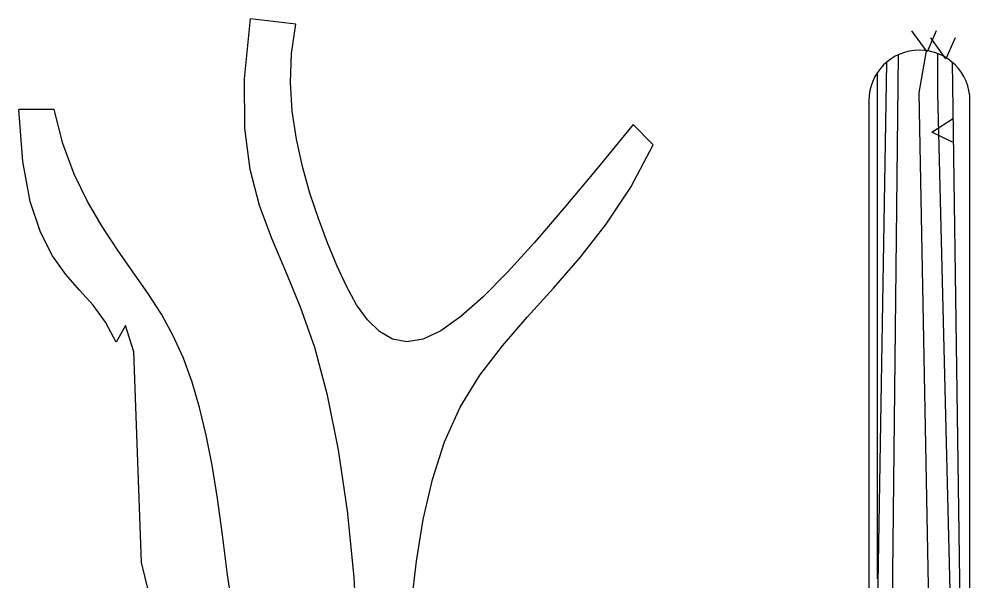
# Model space of a CAD drawing. Header units: millimetres. Extents: x 284148 to 331264, y 78716 to 101523.
# Drawn here: x 304233 to 305527, y 85869 to 86636 of the extents above; entities that cross this region are included whole.
import ezdxf

# ---------------------------------------------------------------- set-up
doc = ezdxf.new("R2010")
doc.units = ezdxf.units.MM

# ---------------------------------------------------------------- blocks, each defined once
blk = doc.blocks.new('A$C524512C2')
for p, q in [((403.7, 1937.1), (411.9, 2018.7)), ((473.5, 2011.8), (411.9, 2018.7)), ((467.7, 1971.8), (473.5, 2011.8)), ((1332.9, 1973.7), (1312.2, 2002.6)), ((1345.2, 2002.6), (1332.9, 1973.7)), ((1358.7, 1964.3), (1338, 1993.2)), ((1371, 1993.2), (1358.7, 1964.3)), ((466.3, 1932.2), (467.7, 1971.8)), ((1293.4, 1969.7), (1285, 1189.5)), ((1322.2, 1917.9), (1332.1, 1975.5)), ((1347.4, 1917.9), (1347.4, 1971.5)), ((1277.6, 1959.6), (1265.1, 1206.7)), ((1366.9, 1959.9), (1391.4, 262.3)), ((1265.1, 1945.4), (1265.1, 1255.8)), ((404.1, 1869.9), (403.7, 1937.1)), ((468.7, 1893.1), (466.3, 1932.2)), ((1356, 141.7), (1322.2, 1917.9)), ((1391.4, 161.8), (1347.4, 1917.9)), ((1253.6, 1907.3), (1253.6, 1197.6)), ((1391.4, 146.1), (1391.4, 1907.3)), ((101.9, 1824.7), (96.6, 1895.4)), ((144.6, 1895.4), (96.6, 1895.4)), ((156.4, 1848.9), (144.6, 1895.4)), ((474.3, 1854.8), (468.7, 1893.1)), ((1339.3, 1864.4), (1369.1, 1883.7)), ((411.3, 1813.6), (404.1, 1869.9)), ((932.6, 1874.7), (883.7, 1815.1)), ((960.1, 1847.2), (932.6, 1874.7)), ((1367.6, 1850.8), (1339.3, 1864.4)), ((482.5, 1817.5), (474.3, 1854.8)), ((171.8, 1807.4), (156.4, 1848.9)), ((929.8, 1789.6), (960.1, 1847.2)), ((112, 1769.9), (101.9, 1824.7)), ((424.1, 1764.7), (411.3, 1813.6)), ((492.7, 1781.4), (482.5, 1817.5)), ((883.7, 1815.1), (839, 1761.5)), ((189.9, 1769.9), (171.8, 1807.4)), ((896.2, 1738.9), (929.8, 1789.6)), ((504.3, 1746.8), (492.7, 1781.4)), ((125.7, 1728), (112, 1769.9)), ((209.9, 1735.8), (189.9, 1769.9)), ((440.7, 1719.5), (424.1, 1764.7)), ((839, 1761.5), (798.3, 1714.2)), ((230.8, 1704.2), (209.9, 1735.8)), ((516.6, 1713.8), (504.3, 1746.8)), ((860.7, 1693.7), (896.2, 1738.9)), ((142.2, 1695.9), (125.7, 1728)), ((459.8, 1674.6), (440.7, 1719.5)), ((529.3, 1682.8), (516.6, 1713.8)), ((798.3, 1714.2), (761.5, 1673.5)), ((251.8, 1674.3), (230.8, 1704.2)), ((160.3, 1670.7), (142.2, 1695.9)), ((824.4, 1652.1), (860.7, 1693.7)), ((179, 1649.3), (160.3, 1670.7)), ((272, 1645.3), (251.8, 1674.3)), ((479.8, 1626.2), (459.8, 1674.6)), ((542.4, 1654.4), (529.3, 1682.8)), ((761.5, 1673.5), (728.2, 1639.7)), ((197.4, 1628.6), (179, 1649.3)), ((290.5, 1616.5), (272, 1645.3)), ((556.2, 1629.4), (542.4, 1654.4)), ((788.7, 1612.6), (824.4, 1652.1)), ((728.2, 1639.7), (698.1, 1613.1)), ((214.3, 1605.7), (197.4, 1628.6)), ((499.2, 1571), (479.8, 1626.2)), ((571.1, 1608.6), (556.2, 1629.4)), ((229, 1578.1), (214.3, 1605.7)), ((306.6, 1587.1), (290.5, 1616.5)), ((587.3, 1592.7), (571.1, 1608.6)), ((698.1, 1613.1), (671, 1593.9)), ((754.8, 1573.5), (788.7, 1612.6)), ((241.7, 1601.1), (229, 1578.1)), ((253, 1565.2), (241.7, 1601.1)), ((605.1, 1582.6), (587.3, 1592.7)), ((671, 1593.9), (646.7, 1582.5)), ((320.5, 1556.4), (306.6, 1587.1)), ((624.8, 1578.9), (605.1, 1582.6)), ((646.7, 1582.5), (624.8, 1578.9)), ((516.8, 1506.1), (499.2, 1571)), ((723.9, 1533.2), (754.8, 1573.5)), ((263.4, 1278.3), (253, 1565.2)), ((332.4, 1524), (320.5, 1556.4)), ((697.4, 1489.9), (723.9, 1533.2)), ((342.6, 1489.3), (332.4, 1524)), ((531.8, 1431.7), (516.8, 1506.1)), ((351.6, 1451.6), (342.6, 1489.3)), ((676.1, 1442.5), (697.4, 1489.9)), ((359.5, 1410.5), (351.6, 1451.6)), ((659.5, 1391.2), (676.1, 1442.5)), ((544, 1348.6), (531.8, 1431.7)), ((366.8, 1365.5), (359.5, 1410.5)), ((647, 1336.8), (659.5, 1391.2)), ((373.7, 1315.8), (366.8, 1365.5)), ((553, 1258), (544, 1348.6)), ((637.8, 1280), (647, 1336.8)), ((380.7, 1261.4), (373.7, 1315.8)), ((273.3, 1237.1), (263.4, 1278.3)), ((631, 1221.6), (637.8, 1280)), ((389.1, 1203.1), (380.7, 1261.4)), ((558.3, 1160.7), (553, 1258))]:
    blk.add_line(p, q)
blk.add_arc((1322.5, 1907.3), 68.9, 0, 180)

msp = doc.modelspace()

# ---------------------------------------------------------------- block references
msp.add_blockref('A$C524512C2', (304136, 84617.1))

doc.saveas('drawing.dxf')
